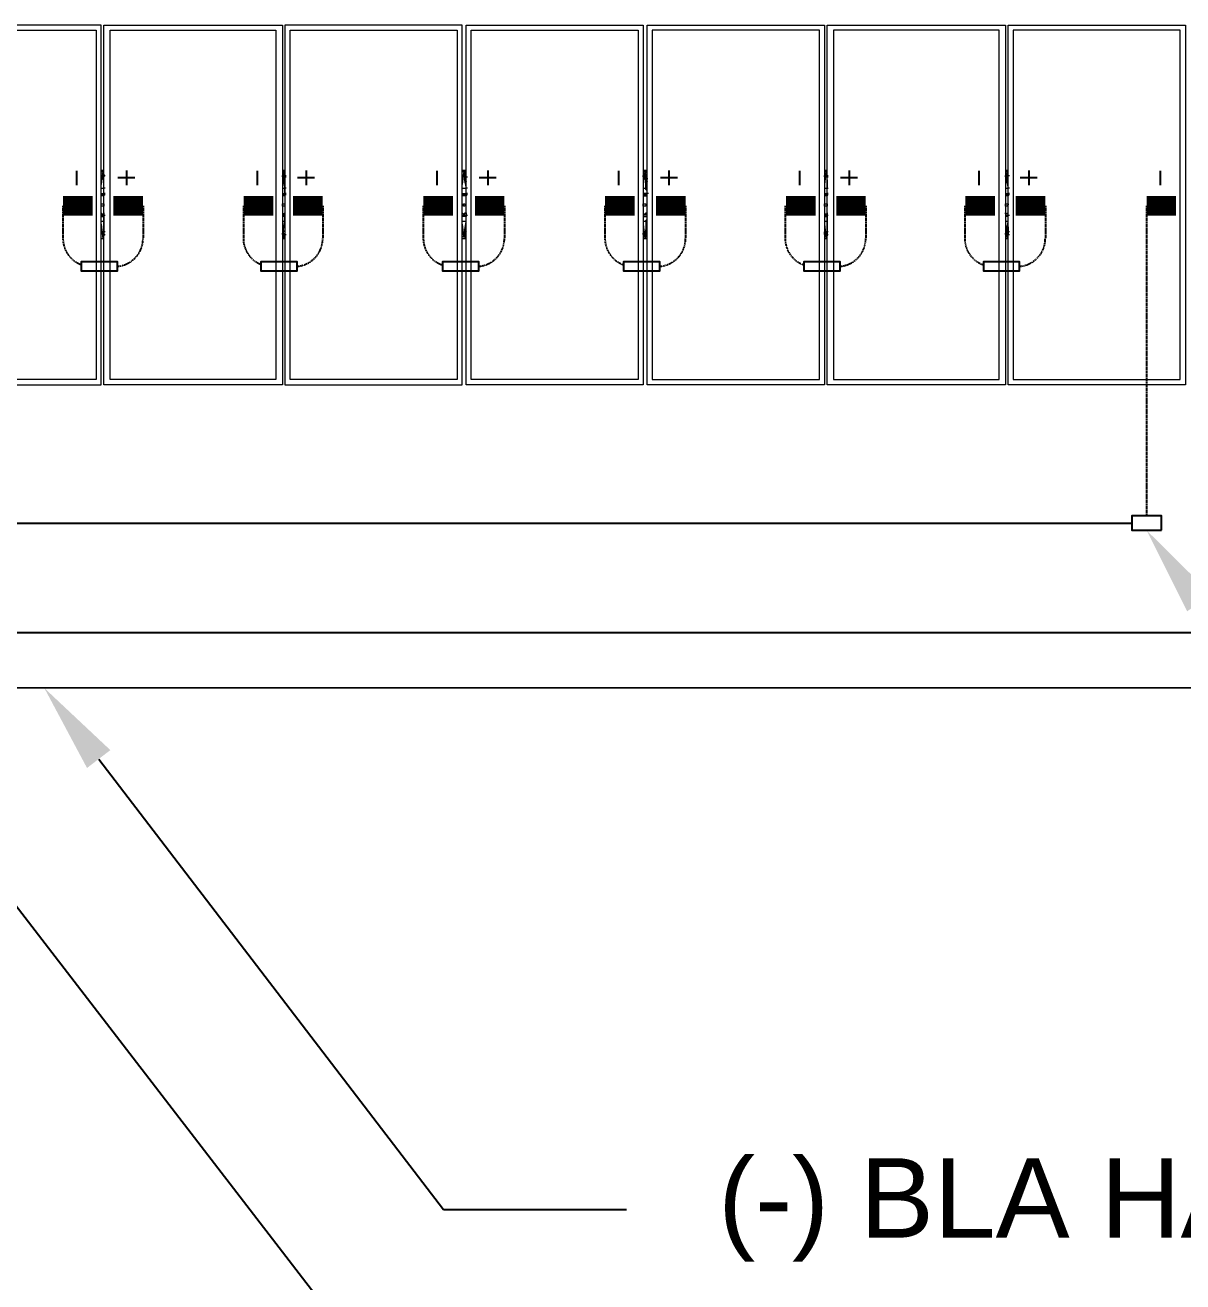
# Model space of a CAD drawing. Header units: feet. Extents: x -327 to 55127, y -2634 to 4121.
# Drawn here: x 2431.9 to 2723.3, y 3438.8 to 3755.2 of the extents above; entities that cross this region are included whole.
import ezdxf
from ezdxf import colors
from ezdxf.entities.mleader import LeaderData, LeaderLine
from ezdxf.lldxf.tags import DXFTag
from ezdxf.math import Vec2, Vec3

# ---------------------------------------------------------------- set-up
doc = ezdxf.new("R2010")
doc.units = ezdxf.units.FT
doc.header["$MEASUREMENT"] = 0
doc.linetypes.add('HIDDEN', pattern=[0.375, 0.25, -0.125])
for name, color, linetype in [('E-DC HARNESS-NEG', 170, 'DC HARNESS CABLE'), ('E-DC HARNESS-POS', 10, 'DC HARNESS CABLE'), ('E-HARN-COMP', 8, 'Continuous'), ('E-TRNK-CABL-NEG', 6, 'HIDDEN'), ('E-TRUNK-CABLE-POS', 6, 'HIDDEN'), ('G-ANNO-TEXT', 1, 'Continuous'), ('Polarity-Text', 7, 'Continuous')]:
    doc.layers.add(name, color=color, linetype=linetype)
doc.styles.add('NEI-A', font='arial.ttf')
doc.styles.get("Standard").update_dxf_attribs({"font": 'arial.ttf'})
tags = doc.linetypes.add('DC HARNESS CABLE', pattern='A,0.5,-0.2,["DH",Standard,S=0.1,R=0,X=-0.1,Y=-0.05],-0.2', length=0.9).pattern_tags.tags
tags[6] = DXFTag(74, 10)

# ---------------------------------------------------------------- blocks, each defined once
blk = doc.blocks.new('A$C4742fff2')
at = {"lineweight": 5}
for points in [[(11.8462, 0), (12.0778, 0), (12.0778, 0.4666), (11.8462, 0.4666)], [(11.8545, 0.0067), (11.8545, 0.46), (12.0712, 0.46), (12.0712, 0.0067)], [(12.0812, 0.4666), (12.3128, 0.4666), (12.3128, 0), (12.0812, 0)], [(12.0895, 0.0067), (12.0895, 0.46), (12.3045, 0.46), (12.3045, 0.0067)], [(12.3162, 0.4666), (12.3162, 0), (12.5462, 0), (12.5462, 0.4666)], [(12.3228, 0.46), (12.5395, 0.46), (12.5395, 0.0067), (12.3228, 0.0067)], [(12.7811, 0), (12.5512, 0), (12.5512, 0.4666), (12.7811, 0.4666)], [(12.5578, 0.0067), (12.5578, 0.46), (12.7745, 0.46), (12.7745, 0.0067)], [(13.0161, 0), (12.7861, 0), (12.7861, 0.4666), (13.0161, 0.4666)], [(13.0095, 0.46), (12.7928, 0.46), (12.7928, 0.0067), (13.0095, 0.0067)], [(13.0195, 0.4666), (13.2511, 0.4666), (13.2511, 0), (13.0195, 0)], [(13.2428, 0.46), (13.0278, 0.46), (13.0278, 0.0067), (13.2428, 0.0067)], [(13.2545, 0.4666), (13.4845, 0.4666), (13.4845, 0), (13.2545, 0)], [(13.4778, 0.46), (13.2611, 0.46), (13.2611, 0.0067), (13.4778, 0.0067)], [(12.0795, 0.235), (12.0812, 0.235), (12.0812, 0.2317), (12.0778, 0.2317), (12.0778, 0.2333), (12.0778, 0.235)], [(12.3145, 0.235), (12.3162, 0.235), (12.3162, 0.2317), (12.3128, 0.2317), (12.3128, 0.2333), (12.3128, 0.235)], [(12.5478, 0.235), (12.5495, 0.235), (12.5495, 0.2317), (12.5478, 0.2317), (12.5478, 0.2333), (12.5462, 0.2333), (12.5478, 0.2333)], [(12.7828, 0.235), (12.7845, 0.235), (12.7845, 0.2317), (12.7811, 0.2317), (12.7811, 0.2333), (12.7811, 0.235)], [(13.0178, 0.235), (13.0195, 0.235), (13.0195, 0.2317), (13.0161, 0.2317), (13.0161, 0.2333), (13.0161, 0.235)], [(13.2528, 0.235), (13.2545, 0.235), (13.2545, 0.2333), (13.2528, 0.2317), (13.2511, 0.2317), (13.2511, 0.2333), (13.2511, 0.235)]]:
    blk.add_lwpolyline(points, close=True, dxfattribs=at)
for points in [[(12.0778, 0.2783), (12.0812, 0.2783)], [(12.3128, 0.2783), (12.3162, 0.2783)], [(12.5462, 0.2783), (12.5512, 0.2783)], [(12.7811, 0.2783), (12.7861, 0.2783)], [(13.0161, 0.2783), (13.0195, 0.2783)], [(13.2511, 0.2783), (13.2545, 0.2783)], [(12.0828, 0.255), (12.0812, 0.255), (12.0812, 0.265), (12.0795, 0.275), (12.0812, 0.275), (12.0795, 0.275), (12.0795, 0.2733), (12.0812, 0.2733), (12.0812, 0.2717), (12.0812, 0.27)], [(12.0795, 0.2733), (12.0795, 0.27)], [(12.3162, 0.27), (12.3162, 0.2717), (12.3145, 0.2733), (12.3145, 0.275), (12.3162, 0.275)], [(12.3178, 0.255), (12.3162, 0.255), (12.3162, 0.2567), (12.3145, 0.265), (12.3145, 0.275)], [(12.3145, 0.2733), (12.3145, 0.27)], [(12.5478, 0.275), (12.5495, 0.275), (12.5495, 0.2717), (12.5512, 0.27)], [(12.5478, 0.275), (12.5495, 0.275), (12.5478, 0.275)], [(12.5478, 0.2733), (12.5478, 0.27)], [(12.5528, 0.255), (12.5512, 0.255), (12.5512, 0.2567), (12.5495, 0.265), (12.5495, 0.275)], [(12.7861, 0.255), (12.7845, 0.255), (12.7845, 0.265), (12.7828, 0.275), (12.7845, 0.275), (12.7828, 0.275), (12.7845, 0.2733), (12.7845, 0.2717), (12.7845, 0.27)], [(12.7828, 0.2733), (12.7828, 0.27)], [(13.0195, 0.27), (13.0195, 0.2717), (13.0195, 0.2733), (13.0178, 0.2733), (13.0178, 0.275), (13.0195, 0.275), (13.0178, 0.275), (13.0195, 0.265), (13.0195, 0.255), (13.0211, 0.255)], [(13.0178, 0.2733), (13.0178, 0.27)], [(13.2511, 0.2733), (13.2511, 0.27)], [(13.2545, 0.27), (13.2545, 0.2717), (13.2528, 0.2717), (13.2528, 0.275), (13.2545, 0.275)], [(13.2561, 0.255), (13.2545, 0.255), (13.2545, 0.2567), (13.2528, 0.265), (13.2528, 0.275)], [(12.0778, 0.2483), (12.0812, 0.2483)], [(12.0778, 0.2467), (12.0812, 0.2467), (12.0828, 0.2467)], [(12.0812, 0.2467), (12.0812, 0.245), (12.0778, 0.245)], [(12.0828, 0.2483), (12.0812, 0.2483), (12.0812, 0.255)], [(12.3128, 0.2483), (12.3162, 0.2483)], [(12.3128, 0.2467), (12.3162, 0.2467), (12.3178, 0.2467)], [(12.3162, 0.2467), (12.3162, 0.245), (12.3128, 0.245)], [(12.3178, 0.2483), (12.3162, 0.2483), (12.3162, 0.255)], [(12.5462, 0.2483), (12.5512, 0.2483)], [(12.5462, 0.2467), (12.5512, 0.2467), (12.5528, 0.2467)], [(12.5512, 0.2467), (12.5512, 0.245), (12.5462, 0.245)], [(12.5528, 0.2483), (12.5512, 0.2483), (12.5512, 0.255)], [(12.7861, 0.2483), (12.7845, 0.2483), (12.7811, 0.2483)], [(12.7811, 0.2467), (12.7845, 0.2467), (12.7861, 0.2467)], [(12.7811, 0.245), (12.7845, 0.245), (12.7861, 0.245)], [(12.7878, 0.2483), (12.7861, 0.2483), (12.7861, 0.2517), (12.7845, 0.2533), (12.7845, 0.255)], [(12.7845, 0.245), (12.7845, 0.2467)], [(13.0161, 0.2483), (13.0195, 0.2483)], [(13.0161, 0.2467), (13.0195, 0.2467), (13.0211, 0.2467)], [(13.0195, 0.2467), (13.0195, 0.245), (13.0161, 0.245)], [(13.0211, 0.2483), (13.0195, 0.2483), (13.0195, 0.255)], [(13.2511, 0.2483), (13.2545, 0.2483)], [(13.2511, 0.2467), (13.2545, 0.2467), (13.2561, 0.2467)], [(13.2545, 0.2467), (13.2545, 0.245), (13.2511, 0.245)], [(13.2561, 0.2483), (13.2545, 0.2483), (13.2545, 0.255)], [(12.0778, 0.2233), (12.0778, 0.2217), (12.0812, 0.2217), (12.0812, 0.2233), (12.0812, 0.22), (12.0812, 0.2183)], [(12.0778, 0.22), (12.0812, 0.22), (12.0828, 0.22)], [(12.0778, 0.2183), (12.0812, 0.2183), (12.0812, 0.2117), (12.0812, 0.2017), (12.0795, 0.195), (12.0795, 0.1933), (12.0812, 0.1933)], [(12.3128, 0.2233), (12.3128, 0.2217), (12.3145, 0.2217), (12.3162, 0.2233), (12.3162, 0.22)], [(12.3162, 0.1983), (12.3162, 0.195), (12.3145, 0.1933), (12.3145, 0.1917), (12.3145, 0.1933), (12.3145, 0.2017), (12.3162, 0.2117), (12.3162, 0.2183), (12.3162, 0.22), (12.3128, 0.22)], [(12.3162, 0.2183), (12.3128, 0.2183)], [(12.5462, 0.2233), (12.5478, 0.2217), (12.5495, 0.2217), (12.5495, 0.2233), (12.5512, 0.2233), (12.5512, 0.22), (12.5512, 0.2183)], [(12.5462, 0.22), (12.5512, 0.22), (12.5528, 0.22)], [(12.5478, 0.1967), (12.5478, 0.1933), (12.5495, 0.1933), (12.5495, 0.2017), (12.5512, 0.2117), (12.5512, 0.2183), (12.5462, 0.2183)], [(12.7811, 0.2233), (12.7811, 0.2217), (12.7845, 0.2217), (12.7845, 0.2233), (12.7861, 0.2233)], [(12.7845, 0.2117), (12.7845, 0.2133), (12.7861, 0.215), (12.7861, 0.2183), (12.7861, 0.22), (12.7845, 0.22), (12.7811, 0.22)], [(12.7811, 0.2183), (12.7845, 0.2183), (12.7861, 0.2183)], [(12.7845, 0.22), (12.7845, 0.2233)], [(13.0161, 0.2233), (13.0161, 0.2217), (13.0195, 0.2217), (13.0195, 0.2233), (13.0195, 0.22), (13.0195, 0.2183)], [(13.0161, 0.22), (13.0195, 0.22), (13.0211, 0.22)], [(13.0161, 0.2183), (13.0195, 0.2183), (13.0195, 0.2117), (13.0195, 0.2017), (13.0178, 0.195), (13.0178, 0.1933), (13.0195, 0.1933)], [(13.2528, 0.1933), (13.2528, 0.2017), (13.2545, 0.2117), (13.2545, 0.2183), (13.2545, 0.22), (13.2545, 0.2233), (13.2528, 0.2217), (13.2511, 0.2217), (13.2511, 0.2233)], [(13.2511, 0.22), (13.2545, 0.22), (13.2561, 0.22)], [(13.2545, 0.2183), (13.2511, 0.2183)], [(12.0812, 0.1983), (12.0812, 0.195), (12.0812, 0.1933), (12.0795, 0.1933), (12.0795, 0.1917), (12.0812, 0.1917)], [(12.0795, 0.1967), (12.0795, 0.1933), (12.0795, 0.1917)], [(12.3145, 0.1967), (12.3145, 0.1933), (12.3162, 0.1933)], [(12.5512, 0.1983), (12.5495, 0.195), (12.5495, 0.1917), (12.5478, 0.1917), (12.5478, 0.1933)], [(12.7861, 0.2117), (12.7845, 0.2117), (12.7845, 0.2017), (12.7828, 0.195), (12.7828, 0.1933), (12.7845, 0.1933)], [(12.7845, 0.1983), (12.7845, 0.195), (12.7845, 0.1933), (12.7828, 0.1933), (12.7828, 0.1917), (12.7828, 0.1933), (12.7828, 0.1967)], [(13.0195, 0.1983), (13.0195, 0.195), (13.0195, 0.1933), (13.0178, 0.1933), (13.0178, 0.1917), (13.0195, 0.1917)], [(13.0178, 0.1967), (13.0178, 0.1933), (13.0178, 0.1917)], [(13.2511, 0.1967), (13.2511, 0.1933)], [(13.2528, 0.1917), (13.2528, 0.195), (13.2545, 0.195), (13.2545, 0.1983)], [(12.0778, 0.19), (12.0812, 0.19)], [(12.3128, 0.19), (12.3162, 0.19)], [(12.3145, 0.1917), (12.3162, 0.1917)], [(12.5462, 0.19), (12.5512, 0.19)], [(12.7811, 0.19), (12.7861, 0.19)], [(13.0161, 0.19), (13.0195, 0.19)], [(13.2511, 0.19), (13.2545, 0.19)], [(13.2545, 0.1933), (13.2528, 0.1933), (13.2528, 0.1917), (13.2545, 0.1917)]]:
    blk.add_lwpolyline(points, dxfattribs=at)
at = {"color": 8, "lineweight": 5, "true_color": 0x808080}
for points in [[(12.0778, 0.2767), (12.0812, 0.2767)], [(12.0812, 0.2733), (12.0812, 0.275), (12.0795, 0.275), (12.0778, 0.26)], [(12.0778, 0.2717), (12.0778, 0.27), (12.0778, 0.2717), (12.0795, 0.2717)], [(12.0795, 0.2733), (12.0795, 0.2733)], [(12.0812, 0.2633), (12.0812, 0.2717), (12.0828, 0.2717)], [(12.0812, 0.2667), (12.0812, 0.27)], [(12.3128, 0.2767), (12.3162, 0.2767)], [(12.3162, 0.2733), (12.3162, 0.275), (12.3145, 0.275), (12.3128, 0.26)], [(12.3128, 0.2717), (12.3128, 0.27), (12.3128, 0.2717), (12.3145, 0.2717)], [(12.3145, 0.2733), (12.3145, 0.2733)], [(12.3162, 0.2633), (12.3162, 0.2717), (12.3178, 0.2717)], [(12.3162, 0.2667), (12.3162, 0.27), (12.3178, 0.27)], [(12.5462, 0.2767), (12.5512, 0.2767)], [(12.5478, 0.275), (12.5462, 0.26)], [(12.5478, 0.2717), (12.5462, 0.27), (12.5478, 0.2717), (12.5462, 0.2717)], [(12.5478, 0.2733), (12.5478, 0.2733)], [(12.5512, 0.2733), (12.5512, 0.275), (12.5495, 0.275)], [(12.5512, 0.2717), (12.5495, 0.2717), (12.5495, 0.27), (12.5512, 0.2633)], [(12.5512, 0.2667), (12.5512, 0.27), (12.5528, 0.27)], [(12.7811, 0.2767), (12.7861, 0.2767)], [(12.7861, 0.2733), (12.7861, 0.275), (12.7828, 0.275), (12.7811, 0.26)], [(12.7811, 0.2717), (12.7811, 0.27), (12.7811, 0.2717), (12.7828, 0.2717)], [(12.7828, 0.2733), (12.7828, 0.2733)], [(12.7861, 0.2717), (12.7845, 0.2717), (12.7845, 0.27), (12.7861, 0.2633)], [(12.7861, 0.27), (12.7845, 0.27), (12.7861, 0.2683), (12.7861, 0.2667)], [(13.0161, 0.2767), (13.0195, 0.2767)], [(13.0195, 0.2733), (13.0195, 0.275), (13.0178, 0.275), (13.0161, 0.26)], [(13.0161, 0.2717), (13.0161, 0.2717)], [(13.0178, 0.2733), (13.0178, 0.2733)], [(13.0195, 0.2633), (13.0195, 0.2717), (13.0211, 0.2717)], [(13.0195, 0.2667), (13.0195, 0.27), (13.0211, 0.27)], [(13.2511, 0.2767), (13.2545, 0.2767)], [(13.2545, 0.2733), (13.2545, 0.275), (13.2528, 0.275), (13.2511, 0.26)], [(13.2511, 0.2733), (13.2511, 0.2733)], [(13.2511, 0.2717), (13.2511, 0.27), (13.2511, 0.2717), (13.2528, 0.2717)], [(13.2545, 0.2633), (13.2545, 0.2717), (13.2561, 0.2717)], [(13.2545, 0.2667), (13.2545, 0.27)], [(12.0778, 0.255), (12.0812, 0.255)], [(12.3128, 0.255), (12.3162, 0.255)], [(12.5462, 0.255), (12.5512, 0.255)], [(12.7811, 0.255), (12.7845, 0.255)], [(13.0161, 0.255), (13.0195, 0.255)], [(13.2511, 0.255), (13.2545, 0.255)], [(12.0812, 0.2117), (12.0778, 0.2117)], [(12.0778, 0.2083), (12.0795, 0.1933)], [(12.0778, 0.1983), (12.0778, 0.195), (12.0778, 0.1967)], [(12.0812, 0.205), (12.0812, 0.195), (12.0828, 0.195)], [(12.0828, 0.1983), (12.0812, 0.1983), (12.0812, 0.2)], [(12.3162, 0.2117), (12.3128, 0.2117)], [(12.3128, 0.2083), (12.3145, 0.1933)], [(12.3128, 0.1983), (12.3128, 0.195), (12.3128, 0.1967)], [(12.3162, 0.205), (12.3162, 0.195), (12.3178, 0.195)], [(12.3162, 0.1983), (12.3162, 0.2)], [(12.5512, 0.2117), (12.5462, 0.2117)], [(12.5462, 0.2083), (12.5478, 0.1933)], [(12.5478, 0.195), (12.5462, 0.1983)], [(12.5462, 0.1967), (12.5478, 0.195), (12.5462, 0.195)], [(12.5512, 0.195), (12.5495, 0.195), (12.5495, 0.1967), (12.5512, 0.205)], [(12.5512, 0.1983), (12.5512, 0.2)], [(12.7845, 0.2117), (12.7811, 0.2117)], [(12.7811, 0.2083), (12.7828, 0.1933)], [(12.7811, 0.1983), (12.7811, 0.195), (12.7811, 0.1967)], [(12.7861, 0.195), (12.7845, 0.195), (12.7845, 0.1967), (12.7861, 0.205)], [(12.7861, 0.1983), (12.7845, 0.1983), (12.7861, 0.1983), (12.7861, 0.2)], [(13.0195, 0.2117), (13.0161, 0.2117)], [(13.0161, 0.2083), (13.0178, 0.1933)], [(13.0161, 0.1967), (13.0161, 0.195), (13.0161, 0.1983)], [(13.0195, 0.205), (13.0195, 0.195), (13.0211, 0.195)], [(13.0211, 0.1983), (13.0195, 0.1983), (13.0195, 0.2)], [(13.2545, 0.2117), (13.2511, 0.2117)], [(13.2511, 0.2083), (13.2528, 0.1933)], [(13.2511, 0.1983), (13.2511, 0.195), (13.2511, 0.1967)], [(13.2545, 0.205), (13.2545, 0.195), (13.2561, 0.195)], [(13.2561, 0.1983), (13.2545, 0.1983), (13.2545, 0.2)], [(12.0778, 0.19), (12.0812, 0.19)], [(12.0795, 0.1917), (12.0812, 0.1917), (12.0812, 0.1933)], [(12.0795, 0.1933), (12.0795, 0.1933)], [(12.3128, 0.19), (12.3162, 0.19)], [(12.3145, 0.1917), (12.3162, 0.1917), (12.3162, 0.1933)], [(12.3145, 0.1933), (12.3145, 0.1933)], [(12.5462, 0.19), (12.5512, 0.19)], [(12.5478, 0.1933), (12.5478, 0.1933)], [(12.5495, 0.1917), (12.5512, 0.1917), (12.5512, 0.1933)], [(12.7811, 0.19), (12.7861, 0.19)], [(12.7828, 0.1917), (12.7845, 0.1917), (12.7861, 0.1933)], [(12.7828, 0.1933), (12.7828, 0.1933)], [(13.0161, 0.195), (13.0161, 0.195)], [(13.0161, 0.19), (13.0195, 0.19)], [(13.0178, 0.1917), (13.0195, 0.1917), (13.0195, 0.1933)], [(13.0178, 0.1933), (13.0178, 0.1933)], [(13.2511, 0.1933), (13.2511, 0.1933)], [(13.2511, 0.19), (13.2545, 0.19)], [(13.2528, 0.1917), (13.2545, 0.1917), (13.2545, 0.1933)]]:
    blk.add_lwpolyline(points, dxfattribs=at)
blk.add_lwpolyline([(13.0161, 0.2717), (13.0161, 0.27)], close=True, dxfattribs=at)

msp = doc.modelspace()

# ---------------------------------------------------------------- linework, layer by layer
at = {"layer": 'E-DC HARNESS-NEG', "ltscale": 0.5}
for points in [[(2710.49, 3629.75), (2042.48, 3629.75)], [(3913.27, 3588.31), (2042.48, 3588.29)]]:
    msp.add_lwpolyline(points, dxfattribs=at)
at = {"layer": 'E-DC HARNESS-POS', "ltscale": 0.5}
msp.add_lwpolyline([(2730.48, 3602.18), (2054.73, 3602.23)], dxfattribs=at)
at = {"layer": 'E-HARN-COMP', "const_width": 5}
for points in [[(2441.37, 3709.71), (2448.83, 3709.71)], [(2454.09, 3709.71), (2461.55, 3709.71)], [(2486.85, 3709.71), (2494.31, 3709.71)], [(2499.33, 3709.71), (2506.79, 3709.71)], [(2532.09, 3709.71), (2539.54, 3709.71)], [(2545.07, 3709.71), (2552.52, 3709.71)], [(2577.82, 3709.71), (2585.28, 3709.71)], [(2590.68, 3709.71), (2598.13, 3709.71)], [(2623.43, 3709.71), (2630.89, 3709.71)], [(2636.04, 3709.71), (2643.49, 3709.71)], [(2668.56, 3709.71), (2676.02, 3709.71)], [(2681.25, 3709.71), (2688.7, 3709.71)], [(2714.17, 3709.71), (2721.63, 3709.71)]]:
    msp.add_lwpolyline(points, dxfattribs=at)
at = {"layer": 'E-HARN-COMP'}
for points in [[(2450.51, 3695.62), (2445.95, 3695.62), (2445.95, 3693.3), (2450.51, 3693.3)], [(2450.51, 3693.3), (2455.07, 3693.3), (2455.07, 3695.62), (2450.51, 3695.62)], [(2495.75, 3695.62), (2491.19, 3695.62), (2491.19, 3693.3), (2495.75, 3693.3)], [(2495.75, 3693.3), (2500.31, 3693.3), (2500.31, 3695.62), (2495.75, 3695.62)], [(2541.48, 3695.62), (2536.92, 3695.62), (2536.92, 3693.3), (2541.48, 3693.3)], [(2541.48, 3693.3), (2546.05, 3693.3), (2546.05, 3695.62), (2541.48, 3695.62)], [(2587.09, 3695.62), (2582.53, 3695.62), (2582.53, 3693.3), (2587.09, 3693.3)], [(2587.09, 3693.3), (2591.66, 3693.3), (2591.66, 3695.62), (2587.09, 3695.62)], [(2632.45, 3695.62), (2627.89, 3695.62), (2627.89, 3693.3), (2632.45, 3693.3)], [(2632.45, 3693.3), (2637.02, 3693.3), (2637.02, 3695.62), (2632.45, 3695.62)], [(2677.66, 3695.62), (2673.1, 3695.62), (2673.1, 3693.3), (2677.66, 3693.3)], [(2677.66, 3693.3), (2682.23, 3693.3), (2682.23, 3695.62), (2677.66, 3695.62)]]:
    msp.add_lwpolyline(points, dxfattribs=at)
msp.add_lwpolyline([(2717.92, 3628), (2717.92, 3631.62), (2710.47, 3631.62), (2710.47, 3628)], close=True, dxfattribs=at)
at = {"layer": 'E-TRNK-CABL-NEG', "ltscale": 0.1}
for points in [[(2441.37, 3709.71), (2441.37, 3701.47, 0.313286), (2445.95, 3694.89, 0.313286)], [(2486.79, 3709.71), (2486.79, 3701.47, 0.305811), (2491.19, 3694.96, 0.305811)], [(2532.09, 3709.71), (2532.09, 3701.47, 0.323954), (2536.92, 3694.8, 0.323954)], [(2577.82, 3709.71), (2577.82, 3701.47, 0.318834), (2582.53, 3694.84, 0.318834)], [(2623.18, 3709.71), (2623.18, 3701.47, 0.318834), (2627.89, 3694.84, 0.318834)], [(2668.39, 3709.71), (2668.39, 3701.47, 0.318834), (2673.1, 3694.84, 0.318834)]]:
    msp.add_lwpolyline(points, format="xyb", dxfattribs=at)
msp.add_lwpolyline([(2714.19, 3709.71), (2714.19, 3631.62)], dxfattribs=at)
at = {"layer": 'E-TRUNK-CABLE-POS', "ltscale": 0.1}
for points in [[(2461.55, 3709.71), (2461.55, 3701.47, -0.391396), (2455.07, 3694.47, -0.391396)], [(2506.79, 3709.71), (2506.79, 3701.47, -0.391396), (2500.31, 3694.47, -0.391396)], [(2552.52, 3709.71), (2552.52, 3701.47, -0.391396), (2546.05, 3694.47, -0.391396)], [(2598.13, 3709.71), (2598.13, 3701.47, -0.391396), (2591.66, 3694.47, -0.391396)], [(2643.49, 3709.71), (2643.49, 3701.47, -0.391396), (2637.02, 3694.47, -0.391396)], [(2688.7, 3709.71), (2688.7, 3701.47, -0.391396), (2682.23, 3694.47, -0.391396)]]:
    msp.add_lwpolyline(points, format="xyb", dxfattribs=at)
at = {"layer": 'Polarity-Text'}
for p, q in [((2444.77, 3718.49), (2444.77, 3714.87)), ((2457.35, 3718.56), (2457.35, 3714.94)), ((2490.25, 3718.49), (2490.25, 3714.87)), ((2502.59, 3718.56), (2502.59, 3714.94)), ((2535.49, 3718.49), (2535.49, 3714.87)), ((2548.33, 3718.56), (2548.33, 3714.94)), ((2581.22, 3718.49), (2581.22, 3714.87)), ((2593.94, 3718.56), (2593.94, 3714.94)), ((2626.83, 3718.49), (2626.83, 3714.87)), ((2639.3, 3718.56), (2639.3, 3714.94)), ((2671.96, 3718.49), (2671.96, 3714.87)), ((2684.51, 3718.56), (2684.51, 3714.94)), ((2717.57, 3718.49), (2717.57, 3714.87)), ((2459.49, 3716.75), (2455.22, 3716.75)), ((2504.73, 3716.75), (2500.46, 3716.75)), ((2550.46, 3716.75), (2546.19, 3716.75)), ((2596.08, 3716.75), (2591.8, 3716.75)), ((2641.43, 3716.75), (2637.16, 3716.75)), ((2686.64, 3716.75), (2682.37, 3716.75))]:
    msp.add_line(p, q, dxfattribs=at)

# ---------------------------------------------------------------- block references
at = {"xscale": 194.04614304, "yscale": 194.04614304, "zscale": 194.04614304}
msp.add_blockref('A$C4742fff2', (107.36, 3664.64), dxfattribs=at)

# ---------------------------------------------------------------- next in the draw order: leaders
at = {"layer": 'G-ANNO-TEXT'}
ml = msp.add_multileader_mtext('Standard', dxfattribs=at)
ml.set_content('(TYP.) BLA HARNESS CONNECTORS', color=256, style='NEI-A')
ml.set_leader_properties()
ml.build(insert=Vec2(0, 0))
ml.multileader.update_dxf_attribs({"dogleg_length": 0.36, "arrow_head_size": 22.51})
ctx = ml.context
ctx.base_point, ctx.char_height, ctx.arrow_head_size, ctx.landing_gap_size, ctx.plane_origin = Vec3(2776.18, 3514.9), 20, 22.51, 23.05, Vec3(9114.73, -2275.09)
notes = []
notes.append((ctx, [(0, (1, 1, 0), (2730.09, 3514.9), (1, 0), 46.1, [(0, [(2714.19, 3628), (2734.2, 3600.38)], 0, [])])]))
ctx.mtext.insert, ctx.mtext.width, ctx.mtext.flow_direction = Vec3(2799.23, 3527.84), 489.3132, 5
ctx.mtext.has_bg_fill, ctx.mtext.bg_color, ctx.mtext.bg_scale_factor, ctx.mtext.bg_transparency, ctx.mtext.use_window_bg_color = 1, -1073741824, 1.5, 0, 1
for ctx, leaders in notes:
    for number, flags, end, landing, length, lines in leaders:
        leader = LeaderData()
        leader.index, (leader.has_last_leader_line, leader.has_dogleg_vector, leader.attachment_direction) = number, flags
        leader.last_leader_point, leader.dogleg_vector, leader.dogleg_length = Vec3(end), Vec3(landing), length
        for number, points, colour, breaks in lines:
            line = LeaderLine()
            line.index, line.vertices, line.color, line.breaks = number, Vec3.list(points), colors.encode_raw_color(colour), breaks
            leader.lines.append(line)
        ctx.leaders.append(leader)

# ---------------------------------------------------------------- next in the draw order: leaders
ml = msp.add_multileader_mtext('Standard', dxfattribs=at)
ml.set_content('(+) BLA HARNESS', color=256, style='NEI-A')
ml.set_leader_properties()
ml.build(insert=Vec2(0, 0))
ml.multileader.update_dxf_attribs({"dogleg_length": 0.36, "arrow_head_size": 22.51})
ctx = ml.context
ctx.base_point, ctx.char_height, ctx.arrow_head_size, ctx.landing_gap_size, ctx.plane_origin = Vec3(2583.38, 3393.6), 20, 22.51, 23.05, Vec3(9886.74, -1945.96)
notes = []
notes.append((ctx, [(0, (1, 1, 0), (2537.28, 3393.6), (1, 0), 46.1, [(1, [(2377.86, 3600.62)], 0, [])])]))
ctx.mtext.insert, ctx.mtext.width, ctx.mtext.flow_direction = Vec3(2606.43, 3406.54), 244.9697, 5
ctx.mtext.has_bg_fill, ctx.mtext.bg_color, ctx.mtext.bg_scale_factor, ctx.mtext.bg_transparency, ctx.mtext.use_window_bg_color = 1, -1073741824, 1.5, 0, 1
for ctx, leaders in notes:
    for number, flags, end, landing, length, lines in leaders:
        leader = LeaderData()
        leader.index, (leader.has_last_leader_line, leader.has_dogleg_vector, leader.attachment_direction) = number, flags
        leader.last_leader_point, leader.dogleg_vector, leader.dogleg_length = Vec3(end), Vec3(landing), length
        for number, points, colour, breaks in lines:
            line = LeaderLine()
            line.index, line.vertices, line.color, line.breaks = number, Vec3.list(points), colors.encode_raw_color(colour), breaks
            leader.lines.append(line)
        ctx.leaders.append(leader)

# ---------------------------------------------------------------- next in the draw order: leaders
ml = msp.add_multileader_mtext('Standard', dxfattribs=at)
ml.set_content('(-) BLA HARNESS', color=256, style='NEI-A')
ml.set_leader_properties()
ml.build(insert=Vec2(0, 0))
ml.multileader.update_dxf_attribs({"dogleg_length": 0.36, "arrow_head_size": 22.51})
ctx = ml.context
ctx.base_point, ctx.char_height, ctx.arrow_head_size, ctx.landing_gap_size, ctx.plane_origin = Vec3(2583.29, 3456.98), 20, 22.51, 23.05, Vec3(9943.63, -1991.31)
notes = []
notes.append((ctx, [(0, (1, 1, 0), (2537.19, 3456.98), (1, 0), 46.1, [(1, [(2436.69, 3588.29)], 0, [])])]))
ctx.mtext.insert, ctx.mtext.width, ctx.mtext.flow_direction = Vec3(2606.34, 3469.92), 236.2425, 5
ctx.mtext.has_bg_fill, ctx.mtext.bg_color, ctx.mtext.bg_scale_factor, ctx.mtext.bg_transparency, ctx.mtext.use_window_bg_color = 1, -1073741824, 1.5, 0, 1
for ctx, leaders in notes:
    for number, flags, end, landing, length, lines in leaders:
        leader = LeaderData()
        leader.index, (leader.has_last_leader_line, leader.has_dogleg_vector, leader.attachment_direction) = number, flags
        leader.last_leader_point, leader.dogleg_vector, leader.dogleg_length = Vec3(end), Vec3(landing), length
        for number, points, colour, breaks in lines:
            line = LeaderLine()
            line.index, line.vertices, line.color, line.breaks = number, Vec3.list(points), colors.encode_raw_color(colour), breaks
            leader.lines.append(line)
        ctx.leaders.append(leader)

doc.saveas('drawing.dxf')
